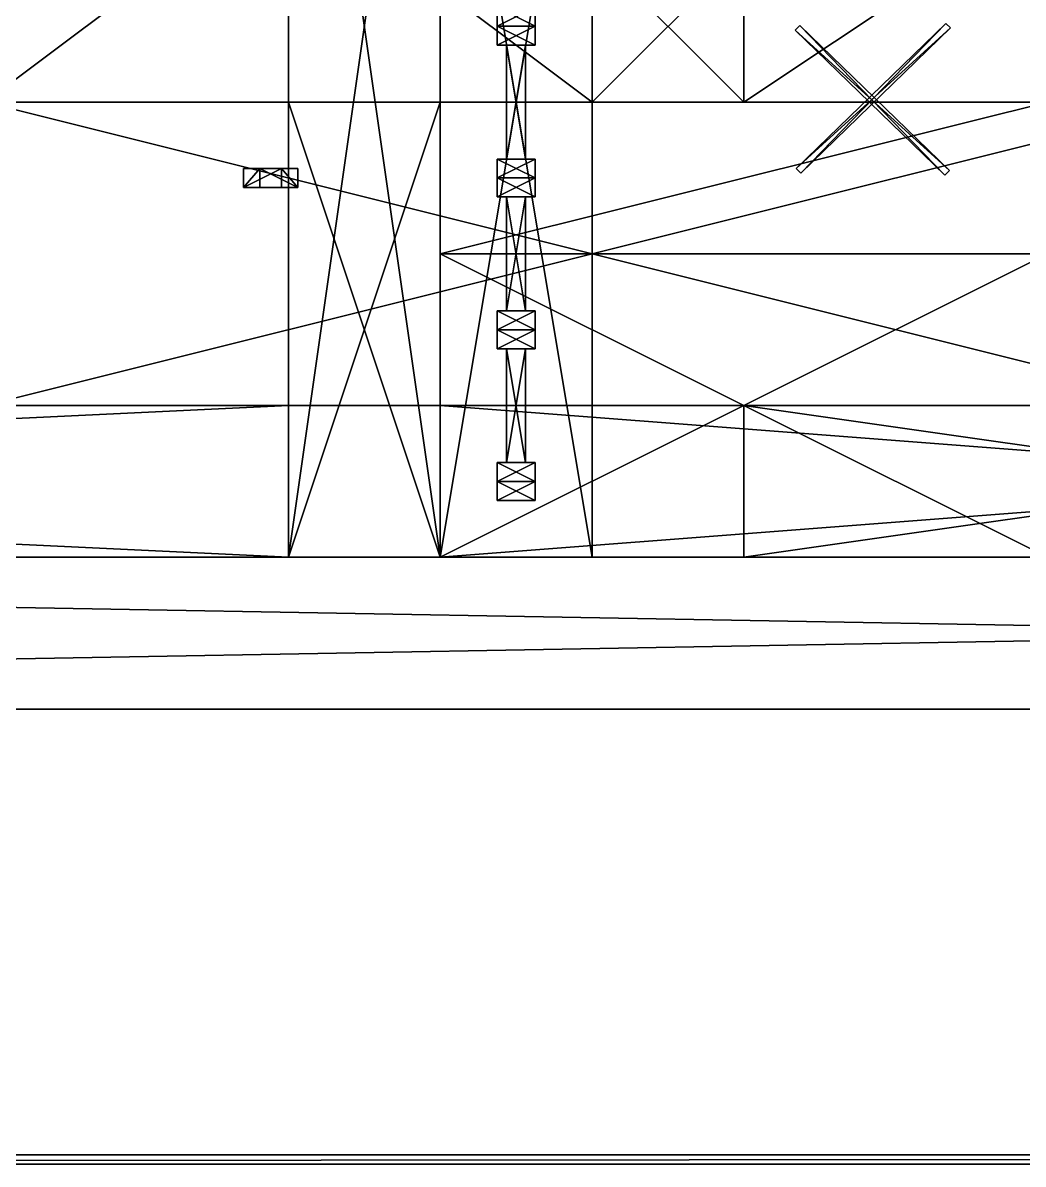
# Model space of a CAD drawing. Extents: x -1088 to 1104, y -640 to 640.
# Drawn here: x -200 to 10.9, y -640 to -399.3 of the extents above; entities that cross this region are included whole.
import ezdxf

# ---------------------------------------------------------------- set-up
doc = ezdxf.new("R2010")
doc.units = 0

msp = doc.modelspace()

# ---------------------------------------------------------------- meshes
at = {"layer": 'OBJECT012', "color": 50}
mesh = msp.add_polyface(dxfattribs=at)
corners = [(-112, -352, 208), (272, -352, 208), (272, -448, 208), (-112, -448, 208), (-112, -448, 200), (272, -448, 200), (272, -352, 200), (-112, -352, 200)]
mesh.append_faces([[corners[k] for k in face] for face in [(1, 3, 0), (5, 7, 4), (3, 7, 0), (5, 1, 6), (0, 6, 1), (4, 2, 5)]], dxfattribs={"vtx0": -1})
mesh.append_faces([[corners[k] for k in face] for face in [(1, 2, 3), (5, 6, 7), (3, 4, 7), (5, 2, 1), (0, 7, 6), (4, 3, 2)]], dxfattribs={"vtx2": -1})
at = {"layer": 'OBJECT1035', "color": 50}
mesh = msp.add_polyface(dxfattribs=at)
corners = [(-208, -320, 48), (-80, -320, 48), (-80, -416, 48), (-208, -416, 48), (-208, -416, 16), (-80, -416, 16), (-80, -320, 16), (-208, -320, 16)]
mesh.append_faces([[corners[k] for k in face] for face in [(1, 3, 0), (5, 7, 4), (3, 7, 0), (5, 1, 6), (0, 6, 1), (4, 2, 5)]], dxfattribs={"vtx0": -1})
mesh.append_faces([[corners[k] for k in face] for face in [(1, 2, 3), (5, 6, 7), (3, 4, 7), (5, 2, 1), (0, 7, 6), (4, 3, 2)]], dxfattribs={"vtx2": -1})
at = {"layer": 'OBJECT1053', "color": 50}
mesh = msp.add_polyface(dxfattribs=at)
corners = [(-816, -480, 112), (-144, -480, 112), (-144, -512, 112), (-816, -512, 112), (-816, -512, 48), (-144, -512, 48), (-144, -480, 48), (-816, -480, 48)]
mesh.append_faces([[corners[k] for k in face] for face in [(1, 3, 0), (5, 7, 4), (3, 7, 0), (5, 1, 6), (0, 6, 1), (4, 2, 5)]], dxfattribs={"vtx0": -1})
mesh.append_faces([[corners[k] for k in face] for face in [(1, 2, 3), (5, 6, 7), (3, 4, 7), (5, 2, 1), (0, 7, 6), (4, 3, 2)]], dxfattribs={"vtx2": -1})
at = {"layer": 'OBJECT1054', "color": 50}
mesh = msp.add_polyface(dxfattribs=at)
corners = [(-816, -512, 128), (-816, -480, 128), (-144, -480, 128), (-144, -512, 128), (-144, -512, 112), (-144, -480, 112), (-816, -480, 112), (-816, -512, 112)]
mesh.append_faces([[corners[k] for k in face] for face in [(1, 3, 0), (5, 7, 4), (3, 7, 0), (5, 1, 6), (0, 6, 1), (4, 2, 5)]], dxfattribs={"vtx0": -1})
mesh.append_faces([[corners[k] for k in face] for face in [(1, 2, 3), (5, 6, 7), (3, 4, 7), (5, 2, 1), (0, 7, 6), (4, 3, 2)]], dxfattribs={"vtx2": -1})
at = {"layer": 'OBJECT1282', "color": 50}
mesh = msp.add_polyface(dxfattribs=at)
corners = [(-48, -352, 48), (48, -352, 48), (48, -416, 48), (-48, -416, 48), (-48, -416, 16), (48, -416, 16), (48, -352, 16), (-48, -352, 16)]
mesh.append_faces([[corners[k] for k in face] for face in [(1, 3, 0), (5, 7, 4), (3, 7, 0), (5, 1, 6), (0, 6, 1), (4, 2, 5)]], dxfattribs={"vtx0": -1})
mesh.append_faces([[corners[k] for k in face] for face in [(1, 2, 3), (5, 6, 7), (3, 4, 7), (5, 2, 1), (0, 7, 6), (4, 3, 2)]], dxfattribs={"vtx2": -1})
at = {"layer": 'OBJECT197', "color": 50}
mesh = msp.add_polyface(dxfattribs=at)
corners = [(-1084, -640, 832), (-1084, 640, 832), (1092, 640, 832), (1092, -640, 832), (-1084, 640, 830), (-1084, -640, 830), (1092, -640, 830), (1092, 640, 830)]
mesh.append_faces([[corners[k] for k in face] for face in [(1, 3, 0), (1, 5, 4), (3, 7, 6), (2, 4, 7), (0, 6, 5), (5, 7, 4)]], dxfattribs={"vtx0": -1})
mesh.append_faces([[corners[k] for k in face] for face in [(1, 2, 3), (1, 0, 5), (3, 2, 7), (2, 1, 4), (0, 3, 6), (5, 6, 7)]], dxfattribs={"vtx2": -1})
at = {"layer": 'OBJECT198', "color": 50}
mesh = msp.add_polyface(dxfattribs=at)
corners = [(1104, -640, -124), (-1068, -640, -124), (-1068, -640, 832), (1104, -640, 832), (-1068, -638, 832), (1104, -638, 832), (-1068, -638, -124), (1104, -638, -124)]
mesh.append_faces([[corners[k] for k in face] for face in [(1, 3, 0), (2, 5, 3), (1, 7, 6), (1, 4, 2), (0, 5, 7), (7, 4, 6)]], dxfattribs={"vtx0": -1})
mesh.append_faces([[corners[k] for k in face] for face in [(1, 2, 3), (2, 4, 5), (1, 0, 7), (1, 6, 4), (0, 3, 5), (7, 5, 4)]], dxfattribs={"vtx2": -1})
at = {"layer": 'OBJECT203', "color": 50}
mesh = msp.add_polyface(dxfattribs=at)
corners = [(-1088, 640, -128), (-1088, -640, -128), (1088, -640, -128), (1088, 640, -128), (-1088, -640, -126), (-1088, 640, -126), (1088, 640, -126), (1088, -640, -126)]
mesh.append_faces([[corners[k] for k in face] for face in [(1, 3, 0), (1, 5, 4), (3, 7, 6), (0, 6, 5), (2, 4, 7), (5, 7, 4)]], dxfattribs={"vtx0": -1})
mesh.append_faces([[corners[k] for k in face] for face in [(1, 2, 3), (1, 0, 5), (3, 2, 7), (0, 3, 6), (2, 1, 4), (5, 6, 7)]], dxfattribs={"vtx2": -1})
at = {"layer": 'OBJECT312', "color": 50}
mesh = msp.add_polyface(dxfattribs=at)
corners = [(-208, -416, 48), (48, -416, 48), (48, -480, 48), (-208, -480, 48), (-208, -480, 16), (48, -480, 16), (48, -416, 16), (-208, -416, 16)]
mesh.append_faces([[corners[k] for k in face] for face in [(1, 3, 0), (5, 7, 4), (3, 7, 0), (5, 1, 6), (0, 6, 1), (4, 2, 5)]], dxfattribs={"vtx0": -1})
mesh.append_faces([[corners[k] for k in face] for face in [(1, 2, 3), (5, 6, 7), (3, 4, 7), (5, 2, 1), (0, 7, 6), (4, 3, 2)]], dxfattribs={"vtx2": -1})
at = {"layer": 'OBJECT348', "color": 50}
mesh = msp.add_polyface(dxfattribs=at)
corners = [(-37.1702, -400.804993, 240), (-36.184399, -399.848999, 240), (-4.6394, -430.442993, 240), (-5.62521, -431.398987, 240), (-5.62521, -431.398987, 208), (-4.6394, -430.442993, 208), (-36.184399, -399.848999, 208), (-37.1702, -400.804993, 208)]
mesh.append_faces([[corners[k] for k in face] for face in [(1, 3, 0), (5, 7, 4), (3, 7, 0), (5, 1, 6), (0, 6, 1), (4, 2, 5)]], dxfattribs={"vtx0": -1})
mesh.append_faces([[corners[k] for k in face] for face in [(1, 2, 3), (5, 6, 7), (3, 4, 7), (5, 2, 1), (0, 7, 6), (4, 3, 2)]], dxfattribs={"vtx2": -1})
at = {"layer": 'OBJECT349', "color": 50}
mesh = msp.add_polyface(dxfattribs=at)
corners = [(-5.39202, -399.398987, 240), (-4.40627, -400.355011, 240), (-35.951199, -430.949005, 240), (-36.937, -430, 240), (-36.937, -430, 208), (-35.951199, -430.949005, 208), (-4.40627, -400.355011, 208), (-5.39202, -399.398987, 208)]
mesh.append_faces([[corners[k] for k in face] for face in [(1, 3, 0), (5, 7, 4), (3, 7, 0), (5, 1, 6), (0, 6, 1), (4, 2, 5)]], dxfattribs={"vtx0": -1})
mesh.append_faces([[corners[k] for k in face] for face in [(1, 2, 3), (5, 6, 7), (3, 4, 7), (5, 2, 1), (0, 7, 6), (4, 3, 2)]], dxfattribs={"vtx2": -1})
at = {"layer": 'OBJECT486', "color": 50}
mesh = msp.add_polyface(dxfattribs=at)
corners = [(-47.9697, -480, 240), (176, -480, 240), (176, -512, 240), (-47.9697, -512, 240), (-47.9697, -512, 232), (176, -512, 232), (176, -480, 232), (-47.9697, -480, 232)]
mesh.append_faces([[corners[k] for k in face] for face in [(1, 3, 0), (5, 7, 4), (3, 7, 0), (5, 1, 6), (0, 6, 1), (4, 2, 5)]], dxfattribs={"vtx0": -1})
mesh.append_faces([[corners[k] for k in face] for face in [(1, 2, 3), (5, 6, 7), (3, 4, 7), (5, 2, 1), (0, 7, 6), (4, 3, 2)]], dxfattribs={"vtx2": -1})
at = {"layer": 'OBJECT487', "color": 50}
mesh = msp.add_polyface(dxfattribs=at)
corners = [(176, -480, 208), (-47.9697, -480, 208), (-47.9697, -512, 208), (176, -512, 208), (176, -512, 232), (-47.9697, -512, 232), (-47.9697, -480, 232), (176, -480, 232)]
mesh.append_faces([[corners[k] for k in face] for face in [(1, 3, 0), (5, 7, 4), (3, 7, 0), (5, 1, 6), (0, 6, 1), (4, 2, 5)]], dxfattribs={"vtx0": -1})
mesh.append_faces([[corners[k] for k in face] for face in [(1, 2, 3), (5, 6, 7), (3, 4, 7), (5, 2, 1), (0, 7, 6), (4, 3, 2)]], dxfattribs={"vtx2": -1})
at = {"layer": 'OBJECT492', "color": 50}
mesh = msp.add_polyface(dxfattribs=at)
corners = [(-92, -492, 240), (-92, -496, 240), (-100, -496, 240), (-100, -492, 240), (-100, -492, 208), (-100, -496, 208), (-92, -496, 208), (-92, -492, 208)]
mesh.append_faces([[corners[k] for k in face] for face in [(1, 3, 0), (5, 7, 4), (3, 7, 0), (5, 1, 6), (0, 6, 1), (4, 2, 5)]], dxfattribs={"vtx0": -1})
mesh.append_faces([[corners[k] for k in face] for face in [(1, 2, 3), (5, 6, 7), (3, 4, 7), (5, 2, 1), (0, 7, 6), (4, 3, 2)]], dxfattribs={"vtx2": -1})
at = {"layer": 'OBJECT493', "color": 50}
mesh = msp.add_polyface(dxfattribs=at)
corners = [(-94, -468, 222), (-94, -492, 222), (-98, -492, 222), (-98, -468, 222), (-98, -468, 216), (-98, -492, 216), (-94, -492, 216), (-94, -468, 216)]
mesh.append_faces([[corners[k] for k in face] for face in [(1, 3, 0), (5, 7, 4), (3, 7, 0), (5, 1, 6), (0, 6, 1), (4, 2, 5)]], dxfattribs={"vtx0": -1})
mesh.append_faces([[corners[k] for k in face] for face in [(1, 2, 3), (5, 6, 7), (3, 4, 7), (5, 2, 1), (0, 7, 6), (4, 3, 2)]], dxfattribs={"vtx2": -1})
at = {"layer": 'OBJECT494', "color": 50}
mesh = msp.add_polyface(dxfattribs=at)
corners = [(-94, -468, 236), (-94, -492, 236), (-98, -492, 236), (-98, -468, 236), (-98, -468, 230), (-98, -492, 230), (-94, -492, 230), (-94, -468, 230)]
mesh.append_faces([[corners[k] for k in face] for face in [(1, 3, 0), (5, 7, 4), (3, 7, 0), (5, 1, 6), (0, 6, 1), (4, 2, 5)]], dxfattribs={"vtx0": -1})
mesh.append_faces([[corners[k] for k in face] for face in [(1, 2, 3), (5, 6, 7), (3, 4, 7), (5, 2, 1), (0, 7, 6), (4, 3, 2)]], dxfattribs={"vtx2": -1})
at = {"layer": 'OBJECT495', "color": 50}
mesh = msp.add_polyface(dxfattribs=at)
corners = [(-92, -464, 240), (-92, -468, 240), (-100, -468, 240), (-100, -464, 240), (-100, -464, 208), (-100, -468, 208), (-92, -468, 208), (-92, -464, 208)]
mesh.append_faces([[corners[k] for k in face] for face in [(1, 3, 0), (5, 7, 4), (3, 7, 0), (5, 1, 6), (0, 6, 1), (4, 2, 5)]], dxfattribs={"vtx0": -1})
mesh.append_faces([[corners[k] for k in face] for face in [(1, 2, 3), (5, 6, 7), (3, 4, 7), (5, 2, 1), (0, 7, 6), (4, 3, 2)]], dxfattribs={"vtx2": -1})
at = {"layer": 'OBJECT496', "color": 50}
mesh = msp.add_polyface(dxfattribs=at)
corners = [(-92, -460, 240), (-92, -464, 240), (-100, -464, 240), (-100, -460, 240), (-100, -460, 208), (-100, -464, 208), (-92, -464, 208), (-92, -460, 208)]
mesh.append_faces([[corners[k] for k in face] for face in [(1, 3, 0), (5, 7, 4), (3, 7, 0), (5, 1, 6), (0, 6, 1), (4, 2, 5)]], dxfattribs={"vtx0": -1})
mesh.append_faces([[corners[k] for k in face] for face in [(1, 2, 3), (5, 6, 7), (3, 4, 7), (5, 2, 1), (0, 7, 6), (4, 3, 2)]], dxfattribs={"vtx2": -1})
at = {"layer": 'OBJECT497', "color": 50}
mesh = msp.add_polyface(dxfattribs=at)
corners = [(-94, -436, 222), (-94, -460, 222), (-98, -460, 222), (-98, -436, 222), (-98, -436, 216), (-98, -460, 216), (-94, -460, 216), (-94, -436, 216)]
mesh.append_faces([[corners[k] for k in face] for face in [(1, 3, 0), (5, 7, 4), (3, 7, 0), (5, 1, 6), (0, 6, 1), (4, 2, 5)]], dxfattribs={"vtx0": -1})
mesh.append_faces([[corners[k] for k in face] for face in [(1, 2, 3), (5, 6, 7), (3, 4, 7), (5, 2, 1), (0, 7, 6), (4, 3, 2)]], dxfattribs={"vtx2": -1})
at = {"layer": 'OBJECT498', "color": 50}
mesh = msp.add_polyface(dxfattribs=at)
corners = [(-94, -436, 236), (-94, -460, 236), (-98, -460, 236), (-98, -436, 236), (-98, -436, 230), (-98, -460, 230), (-94, -460, 230), (-94, -436, 230)]
mesh.append_faces([[corners[k] for k in face] for face in [(1, 3, 0), (5, 7, 4), (3, 7, 0), (5, 1, 6), (0, 6, 1), (4, 2, 5)]], dxfattribs={"vtx0": -1})
mesh.append_faces([[corners[k] for k in face] for face in [(1, 2, 3), (5, 6, 7), (3, 4, 7), (5, 2, 1), (0, 7, 6), (4, 3, 2)]], dxfattribs={"vtx2": -1})
at = {"layer": 'OBJECT499', "color": 50}
mesh = msp.add_polyface(dxfattribs=at)
corners = [(-92, -432, 240), (-92, -436, 240), (-100, -436, 240), (-100, -432, 240), (-100, -432, 208), (-100, -436, 208), (-92, -436, 208), (-92, -432, 208)]
mesh.append_faces([[corners[k] for k in face] for face in [(1, 3, 0), (5, 7, 4), (3, 7, 0), (5, 1, 6), (0, 6, 1), (4, 2, 5)]], dxfattribs={"vtx0": -1})
mesh.append_faces([[corners[k] for k in face] for face in [(1, 2, 3), (5, 6, 7), (3, 4, 7), (5, 2, 1), (0, 7, 6), (4, 3, 2)]], dxfattribs={"vtx2": -1})
at = {"layer": 'OBJECT500', "color": 50}
mesh = msp.add_polyface(dxfattribs=at)
corners = [(-92, -428, 240), (-92, -432, 240), (-100, -432, 240), (-100, -428, 240), (-100, -428, 208), (-100, -432, 208), (-92, -432, 208), (-92, -428, 208)]
mesh.append_faces([[corners[k] for k in face] for face in [(1, 3, 0), (5, 7, 4), (3, 7, 0), (5, 1, 6), (0, 6, 1), (4, 2, 5)]], dxfattribs={"vtx0": -1})
mesh.append_faces([[corners[k] for k in face] for face in [(1, 2, 3), (5, 6, 7), (3, 4, 7), (5, 2, 1), (0, 7, 6), (4, 3, 2)]], dxfattribs={"vtx2": -1})
at = {"layer": 'OBJECT501', "color": 50}
mesh = msp.add_polyface(dxfattribs=at)
corners = [(-94, -404, 222), (-94, -428, 222), (-98, -428, 222), (-98, -404, 222), (-98, -404, 216), (-98, -428, 216), (-94, -428, 216), (-94, -404, 216)]
mesh.append_faces([[corners[k] for k in face] for face in [(1, 3, 0), (5, 7, 4), (3, 7, 0), (5, 1, 6), (0, 6, 1), (4, 2, 5)]], dxfattribs={"vtx0": -1})
mesh.append_faces([[corners[k] for k in face] for face in [(1, 2, 3), (5, 6, 7), (3, 4, 7), (5, 2, 1), (0, 7, 6), (4, 3, 2)]], dxfattribs={"vtx2": -1})
at = {"layer": 'OBJECT502', "color": 50}
mesh = msp.add_polyface(dxfattribs=at)
corners = [(-94, -404, 236), (-94, -428, 236), (-98, -428, 236), (-98, -404, 236), (-98, -404, 230), (-98, -428, 230), (-94, -428, 230), (-94, -404, 230)]
mesh.append_faces([[corners[k] for k in face] for face in [(1, 3, 0), (5, 7, 4), (3, 7, 0), (5, 1, 6), (0, 6, 1), (4, 2, 5)]], dxfattribs={"vtx0": -1})
mesh.append_faces([[corners[k] for k in face] for face in [(1, 2, 3), (5, 6, 7), (3, 4, 7), (5, 2, 1), (0, 7, 6), (4, 3, 2)]], dxfattribs={"vtx2": -1})
at = {"layer": 'OBJECT503', "color": 50}
mesh = msp.add_polyface(dxfattribs=at)
corners = [(-92, -400, 240), (-92, -404, 240), (-100, -404, 240), (-100, -400, 240), (-100, -400, 208), (-100, -404, 208), (-92, -404, 208), (-92, -400, 208)]
mesh.append_faces([[corners[k] for k in face] for face in [(1, 3, 0), (5, 7, 4), (3, 7, 0), (5, 1, 6), (0, 6, 1), (4, 2, 5)]], dxfattribs={"vtx0": -1})
mesh.append_faces([[corners[k] for k in face] for face in [(1, 2, 3), (5, 6, 7), (3, 4, 7), (5, 2, 1), (0, 7, 6), (4, 3, 2)]], dxfattribs={"vtx2": -1})
at = {"layer": 'OBJECT504', "color": 50}
mesh = msp.add_polyface(dxfattribs=at)
corners = [(-92, -396, 240), (-92, -400, 240), (-100, -400, 240), (-100, -396, 240), (-100, -396, 208), (-100, -400, 208), (-92, -400, 208), (-92, -396, 208)]
mesh.append_faces([[corners[k] for k in face] for face in [(1, 3, 0), (5, 7, 4), (3, 7, 0), (5, 1, 6), (0, 6, 1), (4, 2, 5)]], dxfattribs={"vtx0": -1})
mesh.append_faces([[corners[k] for k in face] for face in [(1, 2, 3), (5, 6, 7), (3, 4, 7), (5, 2, 1), (0, 7, 6), (4, 3, 2)]], dxfattribs={"vtx2": -1})
at = {"layer": 'OBJECT568', "color": 50}
mesh = msp.add_polyface(dxfattribs=at)
corners = [(-153.464005, -430, 116), (-150, -430, 118), (-150, -434, 118), (-153.464005, -434, 116), (-145.464005, -434, 102.143997), (-142, -434, 104.143997), (-142, -430, 104.143997), (-145.464005, -430, 102.143997)]
mesh.append_faces([[corners[k] for k in face] for face in [(1, 3, 0), (5, 7, 4), (3, 7, 0), (5, 1, 6), (0, 6, 1), (4, 2, 5)]], dxfattribs={"vtx0": -1})
mesh.append_faces([[corners[k] for k in face] for face in [(1, 2, 3), (5, 6, 7), (3, 4, 7), (5, 2, 1), (0, 7, 6), (4, 3, 2)]], dxfattribs={"vtx2": -1})
at = {"layer": 'OBJECT659', "color": 50}
mesh = msp.add_polyface(dxfattribs=at)
corners = [(-112, -448, 208), (16, -448, 208), (16, -512, 208), (-112, -512, 208), (-112, -512, 200), (16, -512, 200), (16, -448, 200), (-112, -448, 200)]
mesh.append_faces([[corners[k] for k in face] for face in [(1, 3, 0), (5, 7, 4), (3, 7, 0), (5, 1, 6), (0, 6, 1), (4, 2, 5)]], dxfattribs={"vtx0": -1})
mesh.append_faces([[corners[k] for k in face] for face in [(1, 2, 3), (5, 6, 7), (3, 4, 7), (5, 2, 1), (0, 7, 6), (4, 3, 2)]], dxfattribs={"vtx2": -1})
at = {"layer": 'OBJECT664', "color": 50}
mesh = msp.add_polyface(dxfattribs=at)
corners = [(-144, -288, 176), (-112, -288, 176), (-112, -512, 176), (-144, -512, 176), (-144, -512, 168), (-112, -512, 168), (-112, -288, 168), (-144, -288, 168)]
mesh.append_faces([[corners[k] for k in face] for face in [(1, 3, 0), (5, 7, 4), (3, 7, 0), (5, 1, 6), (0, 6, 1), (4, 2, 5)]], dxfattribs={"vtx0": -1})
mesh.append_faces([[corners[k] for k in face] for face in [(1, 2, 3), (5, 6, 7), (3, 4, 7), (5, 2, 1), (0, 7, 6), (4, 3, 2)]], dxfattribs={"vtx2": -1})
at = {"layer": 'OBJECT670', "color": 50}
mesh = msp.add_polyface(dxfattribs=at)
corners = [(-80, -384, 48), (-48, -384, 48), (-48, -416, 48), (-80, -416, 48), (-80, -416, 16), (-48, -416, 16), (-48, -384, 16), (-80, -384, 16)]
mesh.append_faces([[corners[k] for k in face] for face in [(1, 3, 0), (5, 7, 4), (3, 7, 0), (5, 1, 6), (0, 6, 1), (4, 2, 5)]], dxfattribs={"vtx0": -1})
mesh.append_faces([[corners[k] for k in face] for face in [(1, 2, 3), (5, 6, 7), (3, 4, 7), (5, 2, 1), (0, 7, 6), (4, 3, 2)]], dxfattribs={"vtx2": -1})
at = {"layer": 'OBJECT675', "color": 50}
mesh = msp.add_polyface(dxfattribs=at)
corners = [(-800, -512, 720), (1008, -512, 720), (1008, -544, 720), (-800, -544, 720), (-800, -544, 16), (1008, -544, 16), (1008, -512, 16), (-800, -512, 16)]
mesh.append_faces([[corners[k] for k in face] for face in [(1, 3, 0), (5, 7, 4), (3, 7, 0), (5, 1, 6), (0, 6, 1), (4, 2, 5)]], dxfattribs={"vtx0": -1})
mesh.append_faces([[corners[k] for k in face] for face in [(1, 2, 3), (5, 6, 7), (3, 4, 7), (5, 2, 1), (0, 7, 6), (4, 3, 2)]], dxfattribs={"vtx2": -1})
at = {"layer": 'OBJECT677', "color": 50}
mesh = msp.add_polyface(dxfattribs=at)
corners = [(-112, -512, 720), (-112, -320, 720), (-80, -320, 720), (-80, -512, 720), (-80, -512, 240), (-80, -320, 240), (-112, -320, 240), (-112, -512, 240)]
mesh.append_faces([[corners[k] for k in face] for face in [(1, 3, 0), (5, 7, 4), (3, 7, 0), (5, 1, 6), (0, 6, 1), (4, 2, 5)]], dxfattribs={"vtx0": -1})
mesh.append_faces([[corners[k] for k in face] for face in [(1, 2, 3), (5, 6, 7), (3, 4, 7), (5, 2, 1), (0, 7, 6), (4, 3, 2)]], dxfattribs={"vtx2": -1})
at = {"layer": 'OBJECT732', "color": 50}
mesh = msp.add_polyface(dxfattribs=at)
corners = [(16, -448, 176), (-112, -448, 176), (-112, -512, 176), (16, -512, 176), (16, -512, 200), (-112, -512, 200), (-112, -448, 200), (16, -448, 200)]
mesh.append_faces([[corners[k] for k in face] for face in [(1, 3, 0), (5, 7, 4), (3, 7, 0), (5, 1, 6), (0, 6, 1), (4, 2, 5)]], dxfattribs={"vtx0": -1})
mesh.append_faces([[corners[k] for k in face] for face in [(1, 2, 3), (5, 6, 7), (3, 4, 7), (5, 2, 1), (0, 7, 6), (4, 3, 2)]], dxfattribs={"vtx2": -1})
at = {"layer": 'OBJECT734', "color": 50}
mesh = msp.add_polyface(dxfattribs=at)
corners = [(272, -352, 176), (-112, -352, 176), (-112, -448, 176), (272, -448, 176), (272, -448, 200), (-112, -448, 200), (-112, -352, 200), (272, -352, 200)]
mesh.append_faces([[corners[k] for k in face] for face in [(1, 3, 0), (5, 7, 4), (3, 7, 0), (5, 1, 6), (0, 6, 1), (4, 2, 5)]], dxfattribs={"vtx0": -1})
mesh.append_faces([[corners[k] for k in face] for face in [(1, 2, 3), (5, 6, 7), (3, 4, 7), (5, 2, 1), (0, 7, 6), (4, 3, 2)]], dxfattribs={"vtx2": -1})
at = {"layer": 'OBJECT857', "color": 50}
mesh = msp.add_polyface(dxfattribs=at)
corners = [(-92, -496, 240), (-92, -500, 240), (-100, -500, 240), (-100, -496, 240), (-100, -496, 208), (-100, -500, 208), (-92, -500, 208), (-92, -496, 208)]
mesh.append_faces([[corners[k] for k in face] for face in [(1, 3, 0), (5, 7, 4), (3, 7, 0), (5, 1, 6), (0, 6, 1), (4, 2, 5)]], dxfattribs={"vtx0": -1})
mesh.append_faces([[corners[k] for k in face] for face in [(1, 2, 3), (5, 6, 7), (3, 4, 7), (5, 2, 1), (0, 7, 6), (4, 3, 2)]], dxfattribs={"vtx2": -1})
at = {"layer": 'OBJECT927', "color": 50}
mesh = msp.add_polyface(dxfattribs=at)
corners = [(-144, -416, 144), (-112, -416, 144), (-112, -512, 144), (-144, -512, 144), (-144, -512, 48), (-112, -512, 48), (-112, -416, 48), (-144, -416, 48)]
mesh.append_faces([[corners[k] for k in face] for face in [(1, 3, 0), (5, 7, 4), (3, 7, 0), (5, 1, 6), (0, 6, 1), (4, 2, 5)]], dxfattribs={"vtx0": -1})
mesh.append_faces([[corners[k] for k in face] for face in [(1, 2, 3), (5, 6, 7), (3, 4, 7), (5, 2, 1), (0, 7, 6), (4, 3, 2)]], dxfattribs={"vtx2": -1})
at = {"layer": 'OBJECT930', "color": 50}
mesh = msp.add_polyface(dxfattribs=at)
corners = [(-112, -288, 144), (-144, -288, 144), (-144, -512, 144), (-112, -512, 144), (-112, -512, 168), (-144, -512, 168), (-144, -288, 168), (-112, -288, 168)]
mesh.append_faces([[corners[k] for k in face] for face in [(1, 3, 0), (5, 7, 4), (3, 7, 0), (5, 1, 6), (0, 6, 1), (4, 2, 5)]], dxfattribs={"vtx0": -1})
mesh.append_faces([[corners[k] for k in face] for face in [(1, 2, 3), (5, 6, 7), (3, 4, 7), (5, 2, 1), (0, 7, 6), (4, 3, 2)]], dxfattribs={"vtx2": -1})
at = {"layer": 'OBJECT997', "color": 50}
mesh = msp.add_polyface(dxfattribs=at)
corners = [(-112, -480, 176), (304, -480, 176), (304, -512, 176), (-112, -512, 176), (-112, -512, 48), (304, -512, 48), (304, -480, 48), (-112, -480, 48)]
mesh.append_faces([[corners[k] for k in face] for face in [(1, 3, 0), (5, 7, 4), (3, 7, 0), (5, 1, 6), (0, 6, 1), (4, 2, 5)]], dxfattribs={"vtx0": -1})
mesh.append_faces([[corners[k] for k in face] for face in [(1, 2, 3), (5, 6, 7), (3, 4, 7), (5, 2, 1), (0, 7, 6), (4, 3, 2)]], dxfattribs={"vtx2": -1})

doc.saveas('drawing.dxf')
